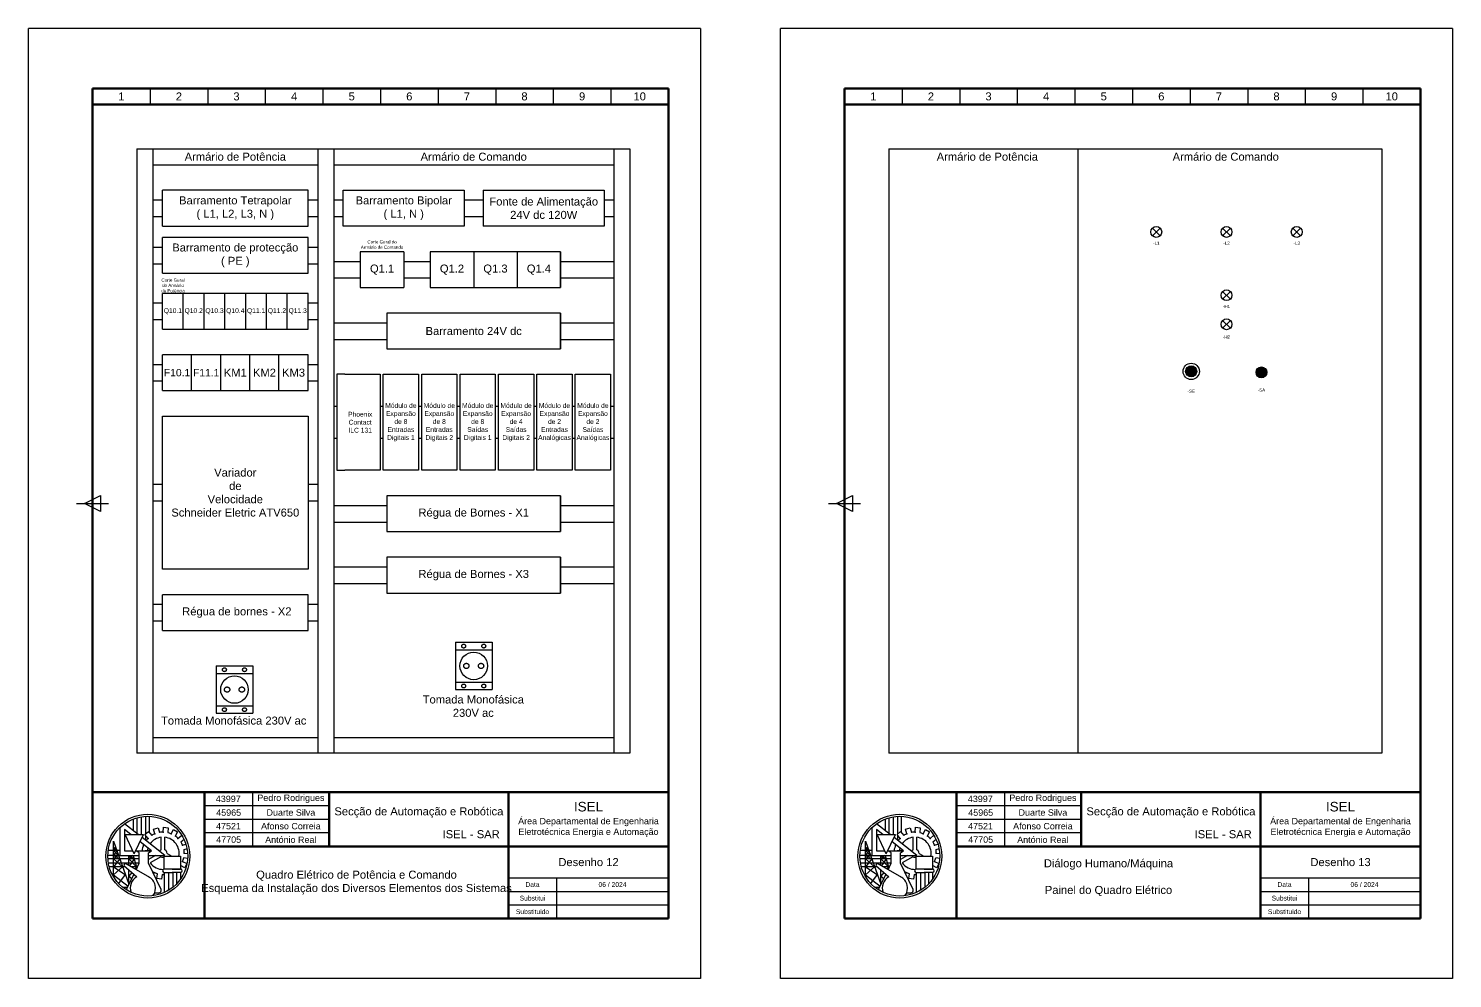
# Model space of a CAD drawing. Header units: millimetres. Extents: x 0 to 5575, y 0 to 297.
# Drawn here: x 5130 to 5575, y 0 to 297 of the extents above; entities that cross this region are included whole.
import ezdxf

# ---------------------------------------------------------------- set-up
doc = ezdxf.new("R2010")
doc.units = ezdxf.units.MM
doc.linetypes.add('ACAD_ISO04W100', pattern=[30.5, 24, -3, 0.5, -3])
doc.linetypes.add('DASHED', pattern=[0.75, 0.5, -0.25])
doc.layers.add('Bornes', color=7, linetype='DASHED')
doc.layers.add('LEGENDA', color=7, linetype='Continuous')
doc.styles.get("Standard").update_dxf_attribs({"font": 'arial.ttf'})

msp = doc.modelspace()

# ---------------------------------------------------------------- hatches: boundary and pattern name
at = {"transparency": 33554687}
h = msp.add_hatch(color=256, dxfattribs=at)
edge = h.paths.add_edge_path()
edge.add_arc((5493.34, 189.8), 1.73, 0, 360)
h = msp.add_hatch(color=256, dxfattribs=at)
edge = h.paths.add_edge_path()
edge.add_arc((5515.29, 189.48), 1.5, 0, 360)

# ---------------------------------------------------------------- linework, layer by layer
for p, q in [((5340, 297), (5130, 297)), ((5130, 0), (5130, 297)), ((5340, 297), (5340, 0)), ((5575, 297), (5365, 297)), ((5365, 0), (5365, 297)), ((5575, 297), (5575, 0)), ((5168, 278.25), (5168, 273.25)), ((5186, 278.25), (5186, 273.25)), ((5204, 278.25), (5204, 273.25)), ((5222, 278.25), (5222, 273.25)), ((5240, 278.25), (5240, 273.25)), ((5258, 278.25), (5258, 273.25)), ((5276, 278.25), (5276, 273.25)), ((5294, 278.25), (5294, 273.25)), ((5312, 278.25), (5312, 273.25)), ((5403, 278.25), (5403, 273.25)), ((5421, 278.25), (5421, 273.25)), ((5439, 278.25), (5439, 273.25)), ((5457, 278.25), (5457, 273.25)), ((5475, 278.25), (5475, 273.25)), ((5493, 278.25), (5493, 273.25)), ((5511, 278.25), (5511, 273.25)), ((5529, 278.25), (5529, 273.25)), ((5547, 278.25), (5547, 273.25)), ((5168, 273.25), (5186, 273.25)), ((5403, 273.25), (5421, 273.25)), ((5163.88, 259.4), (5163.88, 70.4)), ((5163.88, 259.4), (5317.88, 259.4)), ((5168.88, 259.4), (5168.88, 70.4)), ((5220.38, 259.4), (5220.38, 70.4)), ((5225.38, 259.4), (5225.38, 70.4)), ((5312.88, 259.4), (5312.88, 70.4)), ((5317.88, 259.4), (5317.88, 70.4)), ((5398.88, 259.4), (5398.88, 70.4)), ((5398.88, 259.4), (5552.88, 259.4)), ((5457.88, 259.4), (5457.88, 70.4)), ((5552.88, 259.4), (5552.88, 70.4)), ((5168.88, 254.4), (5220.38, 254.4)), ((5225.38, 254.4), (5312.88, 254.4)), ((5217.38, 246.4), (5171.88, 246.4)), ((5171.88, 235.2), (5171.88, 246.4)), ((5217.38, 235.2), (5217.38, 246.4)), ((5228.38, 235.2), (5228.38, 246.4)), ((5228.38, 246.4), (5266.13, 246.4)), ((5266.13, 246.4), (5266.13, 235.2)), ((5272.13, 246.4), (5309.88, 246.4)), ((5272.13, 246.4), (5272.13, 235.2)), ((5309.88, 246.4), (5309.88, 235.2)), ((5168.88, 243.4), (5171.88, 243.4)), ((5217.38, 243.4), (5220.38, 243.4)), ((5225.38, 243.4), (5228.38, 243.4)), ((5266.13, 243.4), (5272.13, 243.4)), ((5309.88, 243.4), (5312.88, 243.4)), ((5168.88, 238.2), (5171.88, 238.2)), ((5217.38, 238.2), (5220.38, 238.2)), ((5225.38, 238.2), (5228.38, 238.2)), ((5266.13, 238.2), (5272.13, 238.2)), ((5309.88, 238.2), (5312.88, 238.2)), ((5171.88, 235.2), (5217.38, 235.2)), ((5217.38, 231.67), (5171.88, 231.67)), ((5171.88, 220.47), (5171.88, 231.67)), ((5217.38, 220.47), (5217.38, 231.67)), ((5266.13, 235.2), (5228.38, 235.2)), ((5309.88, 235.2), (5272.13, 235.2)), ((5483.63, 234.6), (5481.23, 232.2)), ((5481.23, 234.6), (5483.63, 232.2)), ((5505.58, 234.6), (5503.17, 232.2)), ((5503.17, 234.6), (5505.58, 232.2)), ((5527.53, 234.6), (5525.12, 232.2)), ((5525.12, 234.6), (5527.53, 232.2)), ((5168.88, 228.67), (5171.88, 228.67)), ((5217.38, 228.67), (5220.38, 228.67)), ((5233.69, 227.2), (5233.69, 216)), ((5255.55, 227.2), (5255.55, 216)), ((5269.13, 227.2), (5269.13, 216)), ((5282.72, 227.2), (5282.72, 216)), ((5296.3, 227.2), (5296.3, 216)), ((5168.88, 223.47), (5171.88, 223.47)), ((5217.38, 223.47), (5220.38, 223.47)), ((5225.38, 224.2), (5233.69, 224.2)), ((5247.28, 224.2), (5255.59, 224.2)), ((5296.3, 224.2), (5312.88, 224.2)), ((5171.88, 220.47), (5217.38, 220.47)), ((5225.38, 219), (5233.69, 219)), ((5247.28, 219), (5255.59, 219)), ((5296.3, 219), (5312.88, 219)), ((5217.38, 214.2), (5171.88, 214.2)), ((5171.88, 203), (5171.88, 214.2)), ((5178.38, 203), (5178.38, 214.2)), ((5184.88, 203), (5184.88, 214.2)), ((5191.38, 203), (5191.38, 214.2)), ((5197.88, 203), (5197.88, 214.2)), ((5204.38, 203), (5204.38, 214.2)), ((5210.88, 203), (5210.88, 214.2)), ((5217.38, 203), (5217.38, 214.2)), ((5505.58, 214.81), (5503.17, 212.41)), ((5503.17, 214.81), (5505.58, 212.41)), ((5168.88, 211.2), (5171.88, 211.2)), ((5217.38, 211.2), (5220.38, 211.2)), ((5168.88, 206), (5171.88, 206)), ((5217.38, 206), (5220.38, 206)), ((5225.38, 205), (5241.96, 205)), ((5241.96, 208), (5241.96, 196.8)), ((5296.3, 208), (5296.3, 196.8)), ((5296.3, 205), (5312.88, 205)), ((5505.58, 205.74), (5503.17, 203.34)), ((5503.17, 205.74), (5505.58, 203.34)), ((5171.88, 203), (5217.38, 203)), ((5225.38, 199.8), (5241.96, 199.8)), ((5296.3, 199.8), (5312.88, 199.8)), ((5168.88, 192), (5171.88, 192)), ((5217.38, 195), (5171.88, 195)), ((5171.88, 183.8), (5171.88, 195)), ((5180.98, 183.8), (5180.98, 195)), ((5190.08, 183.8), (5190.08, 195)), ((5199.18, 183.8), (5199.18, 195)), ((5208.28, 183.8), (5208.28, 195)), ((5217.38, 183.8), (5217.38, 195)), ((5217.38, 192), (5220.38, 192)), ((5228.88, 188.9), (5226.32, 188.9)), ((5226.32, 188.9), (5226.32, 158.9)), ((5168.88, 186.8), (5171.88, 186.8)), ((5171.88, 183.8), (5217.38, 183.8)), ((5217.38, 186.8), (5220.38, 186.8)), ((5225.38, 178.9), (5226.32, 178.9)), ((5239.88, 178.9), (5240.88, 178.9)), ((5251.88, 178.9), (5252.88, 178.9)), ((5263.88, 178.9), (5264.88, 178.9)), ((5275.88, 178.9), (5276.88, 178.9)), ((5287.88, 178.9), (5288.88, 178.9)), ((5299.88, 178.9), (5300.88, 178.9)), ((5311.88, 178.9), (5312.88, 178.9)), ((5171.88, 175.8), (5217.38, 175.8)), ((5171.88, 128), (5171.88, 175.8)), ((5217.38, 175.8), (5217.38, 128)), ((5225.38, 168.9), (5226.32, 168.9)), ((5239.88, 168.9), (5240.88, 168.9)), ((5251.88, 168.9), (5252.88, 168.9)), ((5263.88, 168.9), (5264.88, 168.9)), ((5275.88, 168.9), (5276.88, 168.9)), ((5287.88, 168.9), (5288.88, 168.9)), ((5299.88, 168.9), (5300.88, 168.9)), ((5311.88, 168.9), (5312.88, 168.9)), ((5226.32, 158.9), (5228.88, 158.9)), ((5168.88, 154.5), (5171.88, 154.5)), ((5217.38, 154.5), (5220.38, 154.5)), ((5168.88, 149.3), (5171.88, 149.3)), ((5217.38, 149.3), (5220.38, 149.3)), ((5225.38, 147.9), (5241.96, 147.9)), ((5241.96, 150.9), (5241.96, 139.7)), ((5296.3, 150.9), (5296.3, 139.7)), ((5296.3, 147.9), (5312.88, 147.9)), ((5225.38, 142.7), (5241.96, 142.7)), ((5296.3, 142.7), (5312.88, 142.7)), ((5241.96, 131.7), (5241.96, 120.5)), ((5296.3, 131.7), (5296.3, 120.5)), ((5217.38, 128), (5171.88, 128)), ((5225.38, 128.7), (5241.96, 128.7)), ((5296.3, 128.7), (5312.88, 128.7)), ((5225.38, 123.5), (5241.96, 123.5)), ((5296.3, 123.5), (5312.88, 123.5)), ((5168.88, 117), (5171.88, 117)), ((5217.38, 120), (5171.88, 120)), ((5171.88, 108.8), (5171.88, 120)), ((5217.38, 108.8), (5217.38, 120)), ((5217.38, 117), (5220.38, 117)), ((5168.88, 111.8), (5171.88, 111.8)), ((5217.38, 111.8), (5220.38, 111.8)), ((5171.88, 108.8), (5217.38, 108.8)), ((5168.88, 75.4), (5220.38, 75.4)), ((5225.38, 75.4), (5312.88, 75.4)), ((5317.88, 70.4), (5163.88, 70.4)), ((5552.88, 70.4), (5398.88, 70.4)), ((5340, 0), (5130, 0)), ((5575, 0), (5365, 0))]:
    msp.add_line(p, q, dxfattribs=at)
at = {"lineweight": -3, "transparency": 33554687}
for p, q in [((5247.28, 227.2), (5233.69, 227.2)), ((5247.28, 227.2), (5247.28, 216)), ((5269.13, 227.2), (5255.55, 227.2)), ((5282.72, 227.2), (5269.13, 227.2)), ((5296.3, 227.2), (5282.72, 227.2)), ((5296.3, 216), (5296.3, 227.2)), ((5233.69, 216), (5247.28, 216)), ((5255.55, 216), (5269.13, 216)), ((5269.13, 216), (5282.72, 216)), ((5282.72, 216), (5296.3, 216)), ((5255.55, 208), (5241.96, 208)), ((5269.13, 208), (5255.55, 208)), ((5282.72, 208), (5269.13, 208)), ((5296.3, 208), (5282.72, 208)), ((5296.3, 196.8), (5296.3, 208)), ((5241.96, 196.8), (5255.55, 196.8)), ((5255.55, 196.8), (5269.13, 196.8)), ((5269.13, 196.8), (5282.72, 196.8)), ((5282.72, 196.8), (5296.3, 196.8)), ((5255.55, 150.9), (5241.96, 150.9)), ((5269.13, 150.9), (5255.55, 150.9)), ((5282.72, 150.9), (5269.13, 150.9)), ((5296.3, 150.9), (5282.72, 150.9)), ((5296.3, 139.7), (5296.3, 150.9)), ((5241.96, 139.7), (5255.55, 139.7)), ((5255.55, 139.7), (5269.13, 139.7)), ((5269.13, 139.7), (5282.72, 139.7)), ((5282.72, 139.7), (5296.3, 139.7)), ((5255.55, 131.7), (5241.96, 131.7)), ((5269.13, 131.7), (5255.55, 131.7)), ((5282.72, 131.7), (5269.13, 131.7)), ((5296.3, 131.7), (5282.72, 131.7)), ((5296.3, 120.5), (5296.3, 131.7)), ((5241.96, 120.5), (5255.55, 120.5)), ((5255.55, 120.5), (5269.13, 120.5)), ((5269.13, 120.5), (5282.72, 120.5)), ((5282.72, 120.5), (5296.3, 120.5))]:
    msp.add_line(p, q, dxfattribs=at)
at = {"linetype": 'ACAD_ISO04W100', "transparency": 33554687}
for p, q in [((5263.36, 102.78), (5274.89, 102.78)), ((5263.39, 105.11), (5263.39, 90.33)), ((5263.39, 105.11), (5274.88, 105.11)), ((5274.88, 105.11), (5274.88, 90.33)), ((5188.6, 95.39), (5200.13, 95.39)), ((5188.62, 97.72), (5188.62, 82.94)), ((5188.62, 97.72), (5200.11, 97.72)), ((5200.11, 97.72), (5200.11, 82.94)), ((5263.39, 92.63), (5274.88, 92.63)), ((5263.39, 90.33), (5274.88, 90.33)), ((5188.62, 85.24), (5200.11, 85.24)), ((5188.62, 82.94), (5200.11, 82.94))]:
    msp.add_line(p, q, dxfattribs=at)
at = {"lineweight": 120, "transparency": 33554687}
for p, q in [((5150, 58.25), (5150, 18.75)), ((5385, 58.25), (5385, 18.75))]:
    msp.add_line(p, q, dxfattribs=at)
at = {"lineweight": 25, "transparency": 33554687}
for p, q in [((5162.78, 46.21), (5162.78, 49.89)), ((5163.95, 45), (5163.95, 50.28)), ((5165.3, 45), (5165.3, 50.57)), ((5166.64, 45.19), (5166.64, 50.72)), ((5167.86, 45.55), (5167.86, 50.72)), ((5397.78, 46.21), (5397.78, 49.89)), ((5398.95, 45), (5398.95, 50.28)), ((5400.3, 45), (5400.3, 50.57)), ((5401.64, 45.19), (5401.64, 50.72)), ((5402.86, 45.55), (5402.86, 50.72)), ((5158.57, 47.19), (5158.57, 38.5)), ((5164.32, 45), (5160, 48.39)), ((5161.99, 45), (5160.01, 46.55)), ((5160.01, 46.55), (5160.01, 39.94)), ((5160.2, 45), (5165.95, 45)), ((5163.07, 38.95), (5160.2, 45)), ((5163.07, 38.95), (5165.95, 45)), ((5166.41, 45), (5167.55, 45.93)), ((5167.37, 43.82), (5166.41, 45)), ((5166.64, 43.17), (5166.64, 44.71)), ((5167.55, 45.93), (5168.51, 44.75)), ((5169.08, 46.71), (5170.49, 47.13)), ((5169.52, 45.26), (5169.08, 46.71)), ((5170.49, 47.13), (5170.93, 45.68)), ((5172.05, 45.76), (5172.21, 47.27)), ((5172.21, 47.27), (5173.67, 47.11)), ((5173.67, 47.11), (5173.51, 45.6)), ((5174.58, 45.26), (5175.3, 46.59)), ((5175.3, 46.59), (5176.59, 45.89)), ((5176.59, 45.89), (5175.87, 44.55)), ((5176.72, 43.82), (5177.88, 44.8)), ((5177.88, 44.8), (5178.01, 44.65)), ((5393.57, 47.19), (5393.57, 38.5)), ((5399.32, 45), (5395, 48.39)), ((5396.99, 45), (5395.01, 46.55)), ((5395.01, 46.55), (5395.01, 39.94)), ((5395.2, 45), (5400.95, 45)), ((5398.07, 38.95), (5395.2, 45)), ((5398.07, 38.95), (5400.95, 45)), ((5401.41, 45), (5402.55, 45.93)), ((5402.37, 43.82), (5401.41, 45)), ((5401.64, 43.17), (5401.64, 44.71)), ((5402.55, 45.93), (5403.51, 44.75)), ((5404.08, 46.71), (5405.49, 47.13)), ((5404.52, 45.26), (5404.08, 46.71)), ((5405.49, 47.13), (5405.93, 45.68)), ((5407.05, 45.76), (5407.21, 47.27)), ((5407.21, 47.27), (5408.67, 47.11)), ((5408.67, 47.11), (5408.51, 45.6)), ((5409.58, 45.26), (5410.3, 46.59)), ((5410.3, 46.59), (5411.59, 45.89)), ((5411.59, 45.89), (5410.87, 44.55)), ((5411.72, 43.82), (5412.88, 44.8)), ((5412.88, 44.8), (5413.01, 44.65)), ((5156.57, 42.9), (5161.36, 29.45)), ((5156.57, 31.85), (5156.57, 42.9)), ((5157.21, 41.09), (5156.57, 40.01)), ((5156.57, 41.06), (5157.6, 40.01)), ((5168.43, 39.94), (5164.87, 42.73)), ((5172.59, 38.5), (5165.5, 44.07)), ((5171.45, 40.26), (5171.45, 44.14)), ((5172.65, 40.26), (5172.65, 44.14)), ((5178.62, 43.5), (5177.64, 42.68)), ((5178.15, 41.68), (5179.2, 42)), ((5179.56, 40.57), (5178.56, 40.27)), ((5391.57, 42.9), (5396.36, 29.45)), ((5391.57, 31.85), (5391.57, 42.9)), ((5392.21, 41.09), (5391.57, 40.01)), ((5391.57, 41.06), (5392.6, 40.01)), ((5403.43, 39.94), (5399.87, 42.73)), ((5407.59, 38.5), (5400.5, 44.07)), ((5406.45, 40.26), (5406.45, 44.14)), ((5407.65, 40.26), (5407.65, 44.14)), ((5413.62, 43.5), (5412.64, 42.68)), ((5413.15, 41.68), (5414.2, 42)), ((5414.56, 40.57), (5413.56, 40.27)), ((5158.57, 38.5), (5154.81, 38.5)), ((5164.6, 37.38), (5154.83, 37.38)), ((5158.57, 40.01), (5154.93, 40.01)), ((5164.6, 36.06), (5155, 36.06)), ((5157.6, 40.01), (5156.57, 38.5)), ((5156.57, 40.01), (5158.14, 38.5)), ((5156.57, 38.5), (5158.53, 37.38)), ((5158.14, 38.5), (5156.57, 37.38)), ((5158.53, 37.38), (5156.57, 34.9)), ((5156.57, 37.38), (5159.42, 34.9)), ((5158.57, 38.5), (5164.6, 38.5)), ((5160.11, 36.06), (5159.8, 35.29)), ((5160.01, 39.94), (5162.6, 39.94)), ((5167.95, 31.56), (5160.11, 36.06)), ((5161.36, 35.34), (5161.36, 38.5)), ((5161.36, 38.5), (5163.01, 37.38)), ((5162.67, 38.5), (5161.36, 37.38)), ((5161.36, 37.38), (5163.75, 34.9)), ((5163.01, 37.38), (5161.57, 35.22)), ((5162.67, 38.5), (5163.87, 34.5)), ((5163.54, 39.94), (5163.95, 39.94)), ((5163.64, 34.03), (5164.6, 36.03)), ((5164.6, 39.34), (5163.68, 39.94)), ((5163.95, 39.94), (5168.43, 39.94)), ((5163.95, 39.94), (5166.03, 39.94)), ((5164.6, 36.03), (5164.6, 39.34)), ((5168.43, 39.94), (5166.43, 39.94)), ((5167.5, 39.34), (5168.43, 39.94)), ((5167.5, 36.03), (5167.5, 39.34)), ((5167.5, 38.5), (5172.59, 38.5)), ((5169.73, 38.5), (5167.5, 37.21)), ((5171.45, 27.79), (5167.5, 36.03)), ((5171.38, 38.08), (5168.02, 36.14)), ((5172.44, 34.19), (5172.44, 38.23)), ((5172.44, 38.23), (5177.52, 38.23)), ((5173.31, 39.11), (5174.84, 38.23)), ((5177.52, 38.23), (5177.52, 34.19)), ((5178.15, 36.62), (5179.51, 35.94)), ((5179.76, 37.57), (5178.49, 37.69)), ((5178.66, 39.15), (5179.75, 39.05)), ((5179.51, 35.94), (5178.85, 34.63)), ((5393.57, 38.5), (5389.81, 38.5)), ((5399.6, 37.38), (5389.83, 37.38)), ((5393.57, 40.01), (5389.93, 40.01)), ((5399.6, 36.06), (5390, 36.06)), ((5392.6, 40.01), (5391.57, 38.5)), ((5391.57, 40.01), (5393.14, 38.5)), ((5391.57, 38.5), (5393.53, 37.38)), ((5393.14, 38.5), (5391.57, 37.38)), ((5393.53, 37.38), (5391.57, 34.9)), ((5391.57, 37.38), (5394.42, 34.9)), ((5393.57, 38.5), (5399.6, 38.5)), ((5395.11, 36.06), (5394.8, 35.29)), ((5395.01, 39.94), (5397.6, 39.94)), ((5402.95, 31.56), (5395.11, 36.06)), ((5396.36, 35.34), (5396.36, 38.5)), ((5396.36, 38.5), (5398.01, 37.38)), ((5397.67, 38.5), (5396.36, 37.38)), ((5396.36, 37.38), (5398.75, 34.9)), ((5398.01, 37.38), (5396.57, 35.22)), ((5397.67, 38.5), (5398.87, 34.5)), ((5398.54, 39.94), (5398.95, 39.94)), ((5398.64, 34.03), (5399.6, 36.03)), ((5399.6, 39.34), (5398.68, 39.94)), ((5398.95, 39.94), (5403.43, 39.94)), ((5398.95, 39.94), (5401.03, 39.94)), ((5399.6, 36.03), (5399.6, 39.34)), ((5403.43, 39.94), (5401.43, 39.94)), ((5402.5, 39.34), (5403.43, 39.94)), ((5402.5, 36.03), (5402.5, 39.34)), ((5402.5, 38.5), (5407.59, 38.5)), ((5404.73, 38.5), (5402.5, 37.21)), ((5406.45, 27.79), (5402.5, 36.03)), ((5406.38, 38.08), (5403.02, 36.14)), ((5407.44, 34.19), (5407.44, 38.23)), ((5407.44, 38.23), (5412.52, 38.23)), ((5408.31, 39.11), (5409.84, 38.23)), ((5412.52, 38.23), (5412.52, 34.19)), ((5413.15, 36.62), (5414.51, 35.94)), ((5414.76, 37.57), (5413.49, 37.69)), ((5413.66, 39.15), (5414.75, 39.05)), ((5414.51, 35.94), (5413.85, 34.63)), ((5160.25, 34.9), (5155.26, 34.9)), ((5156.57, 34.9), (5160.25, 32.55)), ((5159.42, 34.9), (5156.57, 32.37)), ((5156.57, 32.37), (5161.19, 28.91)), ((5160.25, 32.55), (5158.16, 29.73)), ((5159.8, 35.29), (5163.85, 31.74)), ((5160.65, 27.79), (5162.93, 32.54)), ((5161.36, 29.26), (5161.36, 33.93)), ((5162.27, 33.13), (5161.36, 32.04)), ((5161.36, 32.04), (5162.34, 31.31)), ((5163.75, 34.9), (5162.13, 34.9)), ((5163.75, 34.9), (5163.22, 34.27)), ((5170.1, 31.26), (5170.33, 32.76)), ((5171.55, 31.04), (5170.1, 31.26)), ((5171.78, 32.55), (5171.55, 31.04)), ((5177.52, 34.19), (5172.44, 34.19)), ((5175.3, 34.19), (5172.44, 34.19)), ((5172.44, 33.16), (5172.44, 26.87)), ((5172.44, 33.16), (5175.3, 33.16)), ((5173.74, 33.16), (5173.74, 27.56)), ((5174.91, 34.19), (5177.52, 34.19)), ((5177.52, 33.16), (5174.91, 33.16)), ((5175.07, 33.16), (5175.07, 28.48)), ((5176.26, 33.16), (5176.26, 29.56)), ((5178.85, 34.63), (5177.52, 35.3)), ((5177.52, 33.16), (5177.52, 31.08)), ((5395.25, 34.9), (5390.26, 34.9)), ((5391.57, 34.9), (5395.25, 32.55)), ((5394.42, 34.9), (5391.57, 32.37)), ((5391.57, 32.37), (5396.19, 28.91)), ((5395.25, 32.55), (5393.16, 29.73)), ((5394.8, 35.29), (5398.85, 31.74)), ((5395.65, 27.79), (5397.93, 32.54)), ((5396.36, 29.26), (5396.36, 33.93)), ((5397.27, 33.13), (5396.36, 32.04)), ((5396.36, 32.04), (5397.34, 31.31)), ((5398.75, 34.9), (5397.13, 34.9)), ((5398.75, 34.9), (5398.22, 34.27)), ((5405.1, 31.26), (5405.33, 32.76)), ((5406.55, 31.04), (5405.1, 31.26)), ((5406.78, 32.55), (5406.55, 31.04)), ((5412.52, 34.19), (5407.44, 34.19)), ((5410.3, 34.19), (5407.44, 34.19)), ((5407.44, 33.16), (5407.44, 26.87)), ((5407.44, 33.16), (5410.3, 33.16)), ((5408.74, 33.16), (5408.74, 27.56)), ((5409.91, 34.19), (5412.52, 34.19)), ((5412.52, 33.16), (5409.91, 33.16)), ((5410.07, 33.16), (5410.07, 28.48)), ((5411.26, 33.16), (5411.26, 29.56)), ((5413.85, 34.63), (5412.52, 35.3)), ((5412.52, 33.16), (5412.52, 31.08)), ((5160.96, 28.42), (5159.59, 28.42)), ((5169.42, 26.8), (5170.72, 26.8)), ((5395.96, 28.42), (5394.59, 28.42)), ((5404.42, 26.8), (5405.72, 26.8))]:
    msp.add_line(p, q, dxfattribs=at)
at = {"lineweight": 30, "transparency": 33554687}
for p, q in [((5295, 31.5), (5295, 18.75)), ((5530, 31.5), (5530, 18.75))]:
    msp.add_line(p, q, dxfattribs=at)
at = {"transparency": 33554687}
msp.add_lwpolyline([(5228.88, 188.9), (5239.88, 188.9), (5239.88, 158.9), (5228.88, 158.9)], dxfattribs=at)
for points in [[(5251.88, 158.9), (5240.88, 158.9), (5240.88, 188.9), (5251.88, 188.9)], [(5263.88, 158.9), (5252.88, 158.9), (5252.88, 188.9), (5263.88, 188.9)], [(5275.88, 158.9), (5264.88, 158.9), (5264.88, 188.9), (5275.88, 188.9)], [(5287.88, 158.9), (5276.88, 158.9), (5276.88, 188.9), (5287.88, 188.9)], [(5299.88, 158.9), (5288.88, 158.9), (5288.88, 188.9), (5299.88, 188.9)], [(5311.88, 158.9), (5300.88, 158.9), (5300.88, 188.9), (5311.88, 188.9)]]:
    msp.add_lwpolyline(points, close=True, dxfattribs=at)
at = {"color": 0, "linetype": 'Continuous', "transparency": 33554687}
for centre, radius in [((5482.43, 233.4), 1.7), ((5504.38, 233.4), 1.7), ((5526.32, 233.4), 1.7), ((5504.38, 213.61), 1.7), ((5504.38, 204.54), 1.7), ((5493.34, 189.8), 2.55)]:
    msp.add_circle(centre, radius, dxfattribs=at)
at = {"transparency": 33554687}
for centre, radius in [((5493.34, 189.8), 1.73), ((5515.29, 189.48), 1.5), ((5269.13, 97.72), 4.3), ((5194.37, 90.33), 4.3)]:
    msp.add_circle(centre, radius, dxfattribs=at)
at = {"linetype": 'Continuous', "transparency": 33554687}
msp.add_circle((5515.29, 189.48), 1.7, dxfattribs=at)
at = {"linetype": 'ACAD_ISO04W100', "transparency": 33554687}
for centre, radius in [((5266, 103.92), 0.603), ((5272.27, 103.92), 0.603), ((5266.83, 97.72), 0.821), ((5271.43, 97.72), 0.821), ((5191.23, 96.53), 0.603), ((5197.51, 96.53), 0.603), ((5192.07, 90.33), 0.821), ((5196.67, 90.33), 0.821), ((5266, 91.44), 0.603), ((5272.27, 91.44), 0.603), ((5191.23, 84.05), 0.603), ((5197.51, 84.05), 0.603)]:
    msp.add_circle(centre, radius, dxfattribs=at)
at = {"lineweight": 25, "transparency": 33554687}
for centre, radius in [((5167.29, 38.25), 13.12), ((5167.29, 38.25), 12.49), ((5402.29, 38.25), 13.12), ((5402.29, 38.25), 12.49)]:
    msp.add_circle(centre, radius, dxfattribs=at)
for centre, radius, start, end in [((5172.05, 39.15), 6.61, 112.5, 122.2448), ((5172.05, 39.15), 6.61, 90, 99.7454), ((5172.05, 39.15), 6.61, 67.5, 77.2458), ((5172.05, 39.15), 6.61, 45, 54.7457), ((5407.05, 39.15), 6.61, 112.5, 122.2448), ((5407.05, 39.15), 6.61, 90, 99.7454), ((5407.05, 39.15), 6.61, 67.5, 77.2458), ((5407.05, 39.15), 6.61, 45, 54.7457), ((5172.05, 39.15), 6.61, 155.9991, 173.1361), ((5172.05, 39.15), 6.61, 135, 143.3785), ((5172.05, 39.15), 5.03, 160.5913, 170.9616), ((5172.05, 39.15), 5.03, 96.8237, 143.858), ((5172.05, 39.15), 1.26, 118.2526, 149.8624), ((5172.05, 39.15), 5.03, 349.4456, 83.1763), ((5172.05, 39.15), 1.26, 358.2526, 61.7474), ((5172.05, 39.15), 6.61, 22.5, 32.2416), ((5172.05, 39.15), 6.61, 0, 9.7446), ((5407.05, 39.15), 6.61, 155.9991, 173.1361), ((5407.05, 39.15), 6.61, 135, 143.3785), ((5407.05, 39.15), 5.03, 160.5913, 170.9616), ((5407.05, 39.15), 5.03, 96.8237, 143.858), ((5407.05, 39.15), 1.26, 118.2526, 149.8624), ((5407.05, 39.15), 5.03, 349.4456, 83.1763), ((5407.05, 39.15), 1.26, 358.2526, 61.7474), ((5407.05, 39.15), 6.61, 22.5, 32.2416), ((5407.05, 39.15), 6.61, 0, 9.7446), ((5172.05, 39.15), 5.03, 216.8237, 271.5984), ((5172.05, 39.15), 1.26, 238.2526, 288.2165), ((5172.05, 39.15), 6.61, 337.5, 347.2434), ((5407.05, 39.15), 5.03, 216.8237, 271.5984), ((5407.05, 39.15), 1.26, 238.2526, 288.2165), ((5407.05, 39.15), 6.61, 337.5, 347.2434), ((5165.75, 28.28), 3.95, 118.829, 200.1376), ((5165.75, 28.28), 3.95, 322.3555, 64.0548), ((5172.05, 39.15), 6.61, 240.0878, 254.9243), ((5172.05, 39.15), 6.61, 267.6784, 273.4222), ((5172.44, 33.68), 0.515, 90, 270), ((5177.52, 33.68), 0.515, 270, 90), ((5400.75, 28.28), 3.95, 118.829, 200.1376), ((5400.75, 28.28), 3.95, 322.3555, 64.0548), ((5407.05, 39.15), 6.61, 240.0878, 254.9243), ((5407.05, 39.15), 6.61, 267.6784, 273.4222), ((5407.44, 33.68), 0.515, 90, 270), ((5412.52, 33.68), 0.515, 270, 90), ((5161.38, 27.57), 0.765, 163.3429, 170.9608), ((5170.72, 27.57), 0.765, 270, 16.6571), ((5396.38, 27.57), 0.765, 163.3429, 170.9608), ((5405.72, 27.57), 0.765, 270, 16.6571)]:
    msp.add_arc(centre, radius, start, end, dxfattribs=at)
for p in [(5169.52, 45.26), (5172.05, 45.76), (5174.58, 45.26), (5404.52, 45.26), (5407.05, 45.76), (5409.58, 45.26), (5165.94, 41.68), (5167.37, 43.82), (5176.72, 43.82), (5178.15, 41.68), (5400.94, 41.68), (5402.37, 43.82), (5411.72, 43.82), (5413.15, 41.68), (5178.15, 36.62), (5178.66, 39.15), (5413.15, 36.62), (5413.66, 39.15), (5169.52, 33.04), (5172.05, 32.54), (5404.52, 33.04), (5407.05, 32.54)]:
    msp.add_point(p, dxfattribs=at)
at = {"layer": 'LEGENDA', "lineweight": 120, "transparency": 33554687}
for p, q in [((5330, 278.25), (5150, 278.25)), ((5150, 278.25), (5150, 18.75)), ((5330, 278.25), (5330, 18.75)), ((5565, 278.25), (5385, 278.25)), ((5385, 278.25), (5385, 18.75)), ((5565, 278.25), (5565, 18.75)), ((5330, 273.25), (5150, 273.25)), ((5565, 273.25), (5385, 273.25)), ((5330, 58.25), (5150, 58.25)), ((5565, 58.25), (5385, 58.25)), ((5330, 18.75), (5150, 18.75)), ((5565, 18.75), (5385, 18.75))]:
    msp.add_line(p, q, dxfattribs=at)
at = {"layer": 'LEGENDA', "transparency": 33554687}
for p, q in [((5145, 148.5), (5155, 148.5)), ((5147.5, 148.5), (5152.5, 151)), ((5152.5, 146), (5147.5, 148.5)), ((5152.5, 151), (5152.5, 146)), ((5380, 148.5), (5390, 148.5)), ((5382.5, 148.5), (5387.5, 151)), ((5387.5, 146), (5382.5, 148.5)), ((5387.5, 151), (5387.5, 146))]:
    msp.add_line(p, q, dxfattribs=at)
at = {"layer": 'LEGENDA', "lineweight": 60, "transparency": 33554687}
for p, q in [((5185, 58.25), (5185, 18.75)), ((5224, 58.25), (5224, 41.25)), ((5280, 58.25), (5280, 41.25)), ((5420, 58.25), (5420, 18.75)), ((5459, 58.25), (5459, 41.25)), ((5515, 58.25), (5515, 41.25)), ((5185, 41.25), (5330, 41.25)), ((5280, 41.25), (5280, 18.75)), ((5420, 41.25), (5565, 41.25)), ((5515, 41.25), (5515, 18.75))]:
    msp.add_line(p, q, dxfattribs=at)
at = {"layer": 'LEGENDA', "lineweight": 30, "transparency": 33554687}
for p, q in [((5200, 58.25), (5200, 41.25)), ((5435, 58.25), (5435, 41.25)), ((5224, 54), (5185, 54)), ((5459, 54), (5420, 54)), ((5224, 49.75), (5185, 49.75)), ((5459, 49.75), (5420, 49.75)), ((5224, 45.5), (5185, 45.5)), ((5459, 45.5), (5420, 45.5)), ((5280, 31.5), (5330, 31.5)), ((5515, 31.5), (5565, 31.5)), ((5280, 27.25), (5330, 27.25)), ((5515, 27.25), (5565, 27.25)), ((5280, 23), (5330, 23)), ((5515, 23), (5565, 23))]:
    msp.add_line(p, q, dxfattribs=at)

# ---------------------------------------------------------------- texts
at = {"transparency": 33554687}
for s, width, gutter_width, heights, insert, char_height, attachment_point in [('\\pxqc;1', 18, 12.5, [0], (5159, 275.75), 2.5, 5), ('\\pxqc;2', 18, 12.5, [0], (5177, 275.75), 2.5, 5), ('\\pxqc;3', 18, 12.5, [0], (5195, 275.75), 2.5, 5), ('\\pxqc;4', 18, 12.5, [0], (5213, 275.75), 2.5, 5), ('\\pxqc;5', 18, 12.5, [0], (5231, 275.75), 2.5, 5), ('\\pxqc;6', 18, 12.5, [0], (5249, 275.75), 2.5, 5), ('\\pxqc;7', 18, 12.5, [0], (5267, 275.75), 2.5, 5), ('\\pxqc;8', 18, 12.5, [0], (5285, 275.75), 2.5, 5), ('\\pxqc;9', 18, 12.5, [0], (5303, 275.75), 2.5, 5), ('\\pxqc;10', 18, 12.5, [0], (5321, 275.75), 2.5, 5), ('\\pxqc;1', 18, 12.5, [0], (5394, 275.75), 2.5, 5), ('\\pxqc;2', 18, 12.5, [0], (5412, 275.75), 2.5, 5), ('\\pxqc;3', 18, 12.5, [0], (5430, 275.75), 2.5, 5), ('\\pxqc;4', 18, 12.5, [0], (5448, 275.75), 2.5, 5), ('\\pxqc;5', 18, 12.5, [0], (5466, 275.75), 2.5, 5), ('\\pxqc;6', 18, 12.5, [0], (5484, 275.75), 2.5, 5), ('\\pxqc;7', 18, 12.5, [0], (5502, 275.75), 2.5, 5), ('\\pxqc;8', 18, 12.5, [0], (5520, 275.75), 2.5, 5), ('\\pxqc;9', 18, 12.5, [0], (5538, 275.75), 2.5, 5), ('\\pxqc;10', 18, 12.5, [0], (5556, 275.75), 2.5, 5), ('\\pxqc;{\\C0;Armário de Potência}', 51.5, 12.5, [0], (5194.63, 256.9), 2.5, 5), ('\\pxqc;Armário de Comando', 87.5, 12.5, [0], (5269.13, 256.9), 2.5, 5), ('\\pxqc;{\\C0;Armário de Potência}', 51.5, 12.5, [0], (5429.63, 256.9), 2.5, 5), ('\\pxqc;Armário de Comando', 87.5, 12.5, [0], (5504.13, 256.9), 2.5, 5), ('\\pxqc;{\\C0;Barramento Tetrapolar\\P( L1, L2, L3, N )}', 45.5, 12.5, [0], (5194.63, 240.8), 2.5, 5), ('\\pxqc;{\\C0;Barramento Bipolar\\P( L1, N )}', 37.75, 12.5, [0], (5247.26, 240.8), 2.5, 5), ('\\pxqc;{\\C0;Fonte de Alimentação 24V dc 120W}', 37.75, 12.5, [0], (5291.01, 240.8), 2.5, 5), ('\\pxqc;{\\C0;Barramento de protecção\\P( PE )}', 45.5, 12.5, [0], (5194.63, 226.07), 2.5, 5), ('\\pxqc;Corte Geral do Armário de Comando', 13.584, 1, [0], (5240.49, 229.44), 1, 5), ('\\pxqc;-L1', 16.2382, 12.5, [0], (5482.43, 229.88), 1, 5), ('\\pxqc;-L2', 16.2382, 12.5, [0], (5504.38, 229.88), 1, 5), ('\\pxqc;-L3', 16.2382, 12.5, [0], (5526.32, 229.88), 1, 5), ('\\pxqc;Q1.1', 13.584, 1, [0], (5240.49, 221.6), 2.5, 5), ('\\pxqc;Q1.2', 13.584, 1, [0], (5262.34, 221.6), 2.5, 5), ('\\pxqc;Q1.3', 13.584, 1, [0], (5275.93, 221.6), 2.5, 5), ('\\pxqc;Q1.4', 13.584, 1, [0], (5289.51, 221.6), 2.5, 5), ('Corte Geral do Armário de Potência', 8.0413, 1, [0], (5175.16, 216.68), 1, 5), ('\\pxqc;Q10.1', 6.5, 12.5, [0], (5175.13, 208.6), 1.5, 5), ('\\pxqc;Q10.2', 6.5, 12.5, [0], (5181.63, 208.6), 1.5, 5), ('\\pxqc;Q10.3', 6.5, 12.5, [0], (5188.13, 208.6), 1.5, 5), ('\\pxqc;Q10.4', 6.5, 12.5, [0], (5194.63, 208.6), 1.5, 5), ('\\pxqc;Q11.1', 6.5, 12.5, [0], (5201.13, 208.6), 1.5, 5), ('\\pxqc;Q11.2', 6.5, 12.5, [0], (5207.63, 208.6), 1.5, 5), ('\\pxqc;Q11.3', 6.5, 12.5, [0], (5214.13, 208.6), 1.5, 5), ('\\pxqc;-H1', 16.2382, 12.5, [0], (5504.38, 210.09), 1, 5), ('\\pxqc;-H2', 22.878, 12.5, [0], (5504.35, 200.52), 1, 5), ('\\pxqc;F10.1', 9.1, 12.5, [0], (5176.43, 189.4), 2.3, 5), ('\\pxqc;F11.1', 9.1, 12.5, [0], (5185.53, 189.4), 2.3, 5), ('\\pxqc;KM1', 9.1, 12.5, [0], (5194.63, 189.4), 2.5, 5), ('\\pxqc;KM2', 9.1, 12.5, [0], (5203.73, 189.4), 2.5, 5), ('\\pxqc;KM3', 9.1, 12.5, [0], (5212.83, 189.4), 2.5, 5), ('\\pxqc;-SE', 20.5921, 12.5, [0], (5493.34, 183.09), 1, 8), ('\\pxqc;-SA', 20.5921, 12.5, [1.03], (5515.29, 183.47), 1, 8), ('Módulo de Expansão de 8 Entradas Digitais 1', 10.1672, 12.5, [0], (5246.38, 173.9), 1.5, 5), ('Módulo de Expansão de 8 Entradas Digitais 2', 10.1672, 12.5, [0], (5258.38, 173.9), 1.5, 5), ('Módulo de Expansão de 8 Saídas Digitais 1', 10.1672, 12.5, [0], (5270.38, 173.9), 1.5, 5), ('Módulo de Expansão de 4 Saídas Digitais 2', 10.1672, 12.5, [0], (5282.38, 173.9), 1.5, 5), ('Módulo de Expansão de 2 Entradas Analógicas', 10.1672, 12.5, [0], (5294.38, 173.9), 1.5, 5), ('Módulo de Expansão de 2 Saídas Analógicas', 10.1672, 12.5, [0], (5306.38, 173.9), 1.5, 5), ('Phoenix Contact ILC 131 ', 10.1672, 12.5, [0], (5233.66, 173.9), 1.5, 5), ('\\pxqc;Variador\\Pde\\PVelocidade\\PSchneider Eletric ATV650', 45.5, 12.5, [0], (5194.63, 151.9), 2.5, 5), ('\\pxqc;{\\C0; Régua de bornes - X2}', 45.5, 12.5, [0], (5194.63, 114.4), 2.5, 5), ('\\pxqc;Tomada Monofásica\\P230V ac', 51.4145, 12.5, [0], (5269.01, 85.13), 2.5, 5), ('\\pxqc;Tomada Monofásica 230V ac', 51.4145, 12.5, [0], (5194.13, 80.62), 2.5, 5), ('43997', 15, 12.5, [0], (5192.44, 56.15), 2, 5), ('Pedro Rodrigues', 24, 12.5, [0], (5212, 56.21), 2, 5), ('43997', 15, 12.5, [0], (5427.44, 56.15), 2, 5), ('Pedro Rodrigues', 24, 12.5, [0], (5447, 56.21), 2, 5), ('45965', 15, 12.5, [0], (5192.56, 51.86), 2, 5), ('Duarte Silva', 24, 12.5, [0], (5212, 51.88), 2, 5), ('45965', 15, 12.5, [0], (5427.56, 51.86), 2, 5), ('Duarte Silva', 24, 12.5, [0], (5447, 51.88), 2, 5), ('47521', 15, 12.5, [0], (5192.5, 47.62), 2, 5), ('Afonso Correia', 24, 12.5, [0], (5212, 47.62), 2, 5), ('António Real', 24, 12.5, [0], (5211.97, 43.38), 2, 5), ('47521', 15, 12.5, [0], (5427.5, 47.62), 2, 5), ('Afonso Correia', 24, 12.5, [0], (5447, 47.62), 2, 5), ('António Real', 24, 12.5, [0], (5446.97, 43.38), 2, 5), ('47705', 15, 12.5, [0], (5192.56, 43.41), 2, 5), ('47705', 15, 12.5, [0], (5427.56, 43.41), 2, 5), ('\\pxqc;Data', 15, 12.5, [0], (5287.5, 29.38), 1.5, 5), ('\\pxqc;06 / 2024', 35, 12.5, [0], (5312.5, 29.38), 1.5, 5), ('\\pxqc;Data', 15, 12.5, [0], (5522.5, 29.38), 1.5, 5), ('\\pxqc;06 / 2024', 35, 12.5, [0], (5547.5, 29.38), 1.5, 5), ('\\pxqc;Substitui', 15, 12.5, [0], (5287.5, 25.12), 1.5, 5), ('\\pxqc;Substitui', 15, 12.5, [0], (5522.5, 25.12), 1.5, 5), ('\\pxqc;Substituido', 15, 12.5, [0], (5287.5, 20.88), 1.5, 5), ('\\pxqc;Substituido', 15, 12.5, [0], (5522.5, 20.88), 1.5, 5)]:
    msp.add_mtext_dynamic_manual_height_columns(s, width=width, gutter_width=gutter_width, heights=heights, dxfattribs=dict(at, insert=insert, char_height=char_height, attachment_point=attachment_point))
at = {"lineweight": -3, "transparency": 33554687, "char_height": 2.5, "attachment_point": 5}
for s, width, insert in [('Barramento 24V dc', 54.336, (5269.13, 202.4)), ('Régua de Bornes - X1', 54.336, (5269.13, 145.3)), ('Régua de Bornes - X3', 54.336, (5269.13, 126.1)), ('Desenho 12', 50, (5305, 36.38)), ('\\P\\PDiálogo Humano/Máquina\\P\\P\\pxqc;Painel do Quadro Elétrico', 95, (5467.5, 35.69)), ('Desenho 13', 50, (5540, 36.38)), ('Quadro Elétrico de Potência e Comando\\PEsquema da Instalação dos Diversos Elementos dos Sistemas', 95, (5232.5, 30))]:
    msp.add_mtext_dynamic_manual_height_columns(s, width=width, gutter_width=12.5, heights=[0], dxfattribs=dict(at, insert=insert))
at = {"layer": 'Bornes', "transparency": 33554687, "char_height": 2.5}
for s, width, insert, attachment_point in [('\\pxqc;Secção de Automação e Robótica', 56, (5252, 51.88), 5), ('\\pxqc;{\\H1.2x;ISEL\\P\\H0.66667x;Área Departamental de Engenharia Eletrotécnica Energia e Automação}', 50, (5305, 49.75), 5), ('\\pxqc;Secção de Automação e Robótica', 56, (5487, 51.88), 5), ('\\pxqc;{\\H1.2x;ISEL\\P\\H0.66667x;Área Departamental de Engenharia Eletrotécnica Energia e Automação}', 50, (5540, 49.75), 5), ('\\pxqr;ISEL - SAR', 56, (5277.26, 43.84), 9), ('\\pxqr;ISEL - SAR', 56, (5512.26, 43.84), 9)]:
    msp.add_mtext_dynamic_manual_height_columns(s, width=width, gutter_width=12.5, heights=[0], dxfattribs=dict(at, insert=insert, attachment_point=attachment_point))

doc.saveas('drawing.dxf')
